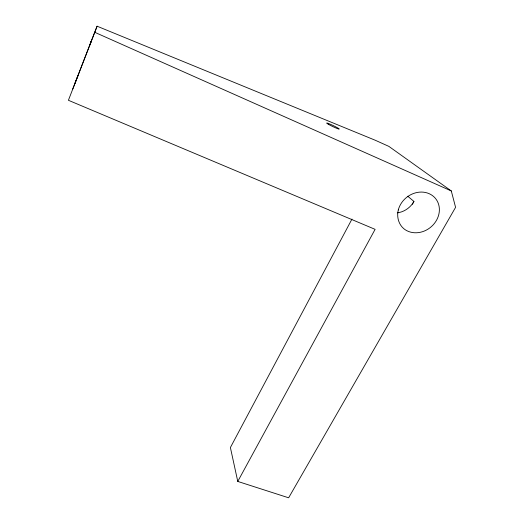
<?xml version="1.0" encoding="UTF-8"?>
<svg xmlns="http://www.w3.org/2000/svg" width="524" height="524" viewBox="0 0 524 524"><rect width="100%" height="100%" fill="white"/><g stroke="black" fill="none" stroke-linecap="round" stroke-linejoin="round"><path stroke-width="0.79" d="M74.945 83.421L77.958 75.646M237.765 481.432L375.105 229.348L68.415 100.287L97.097 26.2L375.223 140.236L388.874 146.386L451.295 190.952L455.585 207.34L288.632 497.8L237.765 481.432L230.39 447.535L351.977 219.071M72.784 88.975L97.097 26.2M91.006 41.946L91.53 40.597L89.722 45.254M412.355 204.294L413.94 201.439L407.764 196.238M94.752 32.298L451.295 190.952M413.94 201.439A20.384 18.006 -40.9 0 1 397.29 212.862M398.292 209.947C396.603 216.635 398.443 224.115 403.775 228.674A21.995 19.165 -39.6 0 0 435.654 221.691A21.995 19.165 -39.6 0 0 427.237 192.956A21.995 19.165 -39.6 0 0 398.292 209.947M328.613 124.417A6.989 0.544 25.6 0 0 339.087 129.107A6.989 0.544 25.6 0 0 331.161 124.614A6.989 0.544 25.6 0 0 328.613 124.417"/></g></svg>
